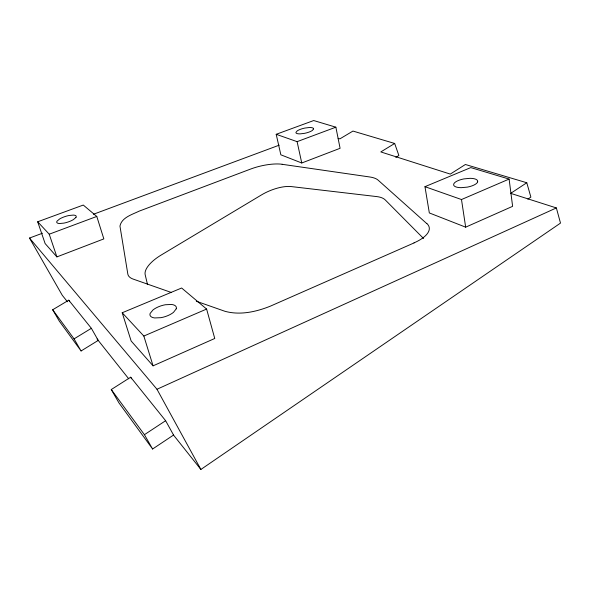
<?xml version="1.0" encoding="UTF-8"?>
<svg xmlns="http://www.w3.org/2000/svg" width="590" height="590" viewBox="0 0 590 590"><rect width="100%" height="100%" fill="white"/><g stroke="black" fill="none" stroke-linecap="round" stroke-linejoin="round"><path stroke-width="0.89" d="M173.394 434.911L200.888 469.456L560.5 223.101L556.363 207.931L510.682 193.358L526.782 182.745L530.875 197.112L527.836 199.132M152.596 449.012L173.556 435.044L165.628 420.707L130.67 377.209L111.267 389.548L118.937 402.867L152.596 449.012L144.417 434.69L111.267 389.548M144.417 434.69L165.628 420.707M81.081 350.969L98.228 340.408L91.369 328.313L68.757 300.177L52.68 309.757L59.295 321.108L81.081 350.969L74.06 338.874L52.68 309.757M395.816 157.368L398.87 155.487L394.673 143.466L352.96 131.069L339.87 138.871L338.122 138.311M74.06 338.874L91.369 328.313M394.673 143.466L380.808 151.932L450.295 174.094L465.392 164.499L526.782 182.745M42.458 233.227L29.5 238.05L156.984 389.26L556.363 207.931M153.068 365.837L214.753 338.476L206.611 309.064L181.639 288.009L122.211 312.759L131.15 341.005L153.068 365.837L143.835 336.042L122.211 312.759M465.665 227.165L512.622 206.33L509.104 179.08L470.776 167.597L424.962 186.676L429.328 212.938L465.665 227.165L461.491 199.538L424.962 186.676M414.092 242.918L270.427 306.129C256.178 311.859 239.997 315.488 224.864 311.262L196.337 301.254M143.835 336.042L206.611 309.064M461.491 199.538L509.104 179.08M56.898 256.893L103.84 238.898L96.79 216.442L83.279 205.055L37.686 221.781L45.12 243.552L56.898 256.893L49.228 234.201L37.686 221.781M301.756 162.995L340.091 148.297L335.865 127.182L313.703 120.544L276.201 134.299L280.847 154.809L301.756 162.995L297.102 141.652L276.201 134.299M93.427 214.266L279.173 145.177M49.228 234.201L96.79 216.442M297.102 141.652L335.865 127.182M282.138 164.3L369.554 176.948A30.274 10.613 -11.4 0 1 378.035 180.075L426.843 223.647M171.27 292.456L133.237 279.114A32.885 12.493 -16.5 0 1 127.823 274.026L119.954 226.059C121.665 217.496 132.123 214.576 139.041 211.191L250.285 169.183A27.855 8.902 -13.3 0 1 282.197 164.271M423.576 238.537L385.307 199.981A30.311 13.511 -20.7 0 0 376.811 196.595L291.357 186.588A27.125 11.004 -23.1 0 0 261.422 194.958L161.136 255.072A28.298 11.785 -26.6 0 0 145.184 274.726L147.485 284.454M67.43 301.77L62.275 295.295L29.5 238.05M97.084 338.977L128.716 378.78M68.757 300.177L69.62 301.689M130.67 377.209L131.548 378.78M156.984 389.26L200.888 469.456M426.946 223.617A36.138 14.499 -10.1 0 1 413.996 242.874M313.592 128.893L312.368 130.449A9.182 2.611 -12.5 0 1 304.588 133.333L300.155 133.871A8.828 2.515 -12.5 0 1 295.907 132.448L297.198 130.892A9.189 2.611 -12.5 0 1 304.882 128.059L309.256 127.521A8.828 2.515 -12.5 0 1 313.592 128.893M176.255 308.799L173.49 312.353A13.939 5.922 -17.1 0 1 160.974 317.671L154.668 317.951A13.4 5.694 -17.1 0 1 150.126 313.445L153.017 309.92A13.946 5.929 -17.1 0 1 165.296 304.757L171.484 304.447A13.4 5.694 -17.1 0 1 176.255 308.799M477.664 181.838L476.919 183.062A12.412 4.44 -8.6 0 1 467.376 187.119L461.107 187.686A11.933 4.27 -8.6 0 1 453.695 185.208L453.688 184.065L454.492 182.856A12.42 4.447 -8.5 0 1 463.91 178.903L470.046 178.32A11.925 4.263 -8.6 0 1 477.583 180.702L477.664 181.838M75.94 217.43L73.433 219.583A10.332 3.142 -17.4 0 1 63.912 223.116L59.502 223.522A9.934 3.024 -17.4 0 1 57.068 221.103L59.642 218.956A10.34 3.149 -17.4 0 1 69.023 215.498L73.374 215.084A9.934 3.024 -17.3 0 1 75.948 217.43"/></g></svg>
